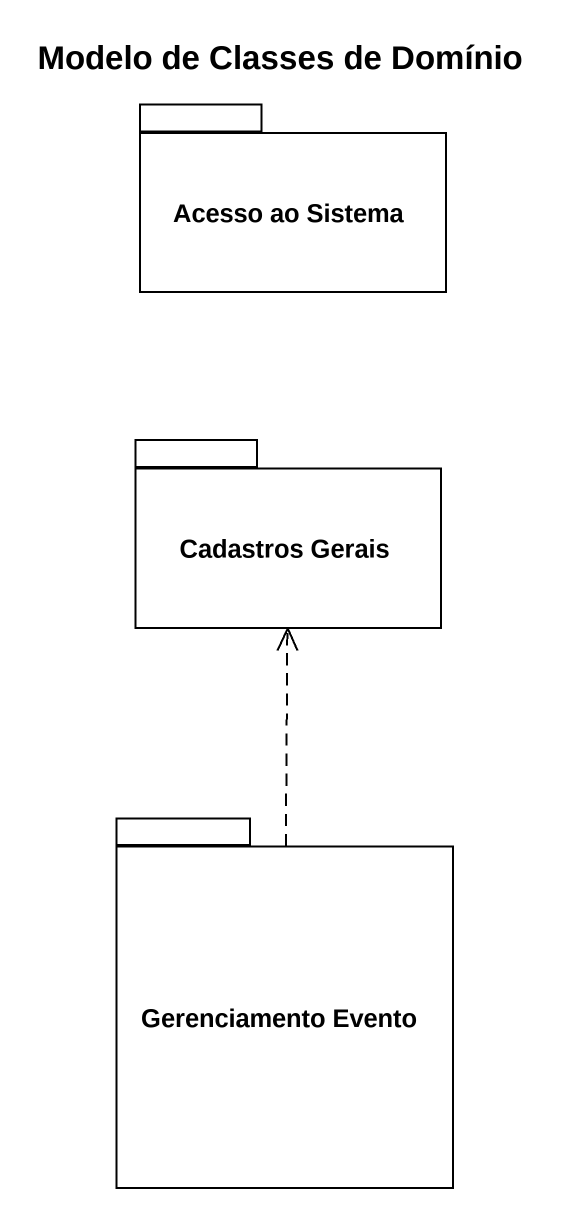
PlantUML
@startuml
title Modelo de Classes de Domínio
package "Acesso ao Sistema" as Acesso_ao_Sistema {
}
package "Cadastros Gerais" as Cadastros_Gerais {
}
package "Gerenciamento Evento" as Gerenciamento_Evento {
}
Gerenciamento_Evento .up.> Cadastros_Gerais
@enduml
